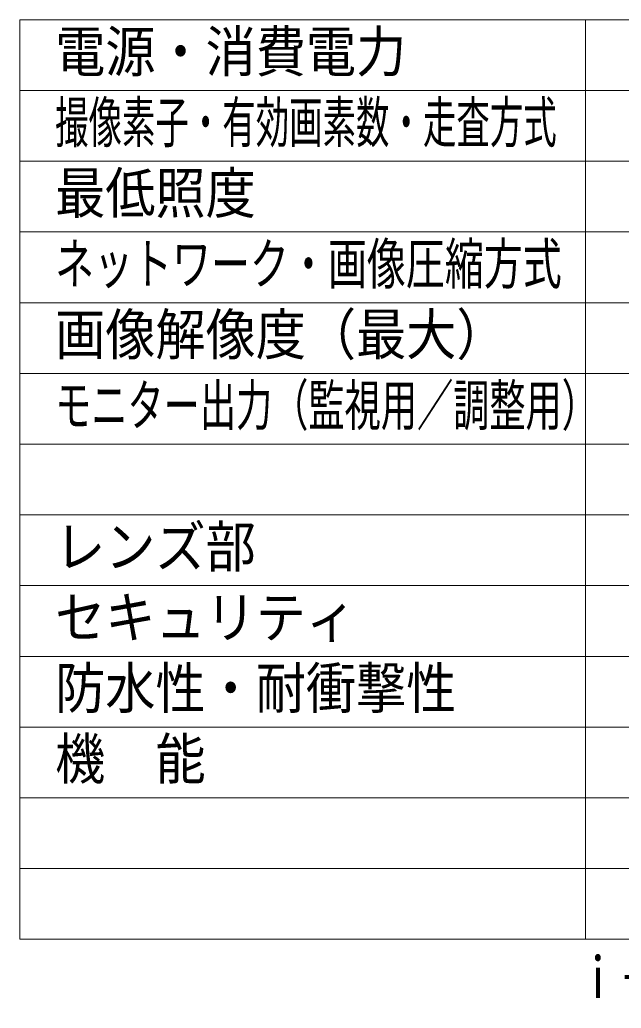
# Model space of a CAD drawing. Units: millimetres on the paper. Extents: x -63 to 65, y -59 to 60.
# Drawn here: x -62.7 to -20.1, y -59.2 to 10.6 of the extents above; entities that cross this region are included whole.
import ezdxf
from ezdxf.enums import TextEntityAlignment as Align

# ---------------------------------------------------------------- set-up
doc = ezdxf.new("R2010")
doc.units = ezdxf.units.MM
doc.layers.add('0-1_MOJI1', color=7, linetype='Continuous')
doc.layers.add('0-2_相当品', color=4, linetype='Continuous')
doc.layers.add('0-6_WAKU', color=4, linetype='Continuous', lineweight=9)
doc.styles.add('ＭＳ ゴシック', font='')
doc.styles.get('ＭＳ ゴシック').set_extended_font_data('MS Gothic')

msp = doc.modelspace()

# ---------------------------------------------------------------- linework, layer by layer
at = {"layer": '0-6_WAKU', "color": 3}
for p, q in [((-62.672, -54.361), (-62.672, 10.639)), ((-62.672, 10.639), (62.328, 10.639)), ((-22.672, -54.361), (-22.672, 10.639)), ((-62.672, -54.361), (62.328, -54.361))]:
    msp.add_line(p, q, dxfattribs=at)
at = {"layer": '0-6_WAKU'}
for p, q in [((-62.672, 5.639), (62.328, 5.639)), ((-62.672, 0.639), (62.328, 0.639)), ((-62.672, -4.361), (62.328, -4.361)), ((-62.672, -9.361), (62.328, -9.361)), ((-62.672, -14.361), (62.328, -14.361)), ((62.328, -19.361), (-62.672, -19.361)), ((62.328, -24.361), (-62.672, -24.361)), ((62.328, -29.361), (-62.672, -29.361)), ((-62.672, -34.361), (62.328, -34.361)), ((-62.672, -39.361), (62.328, -39.361)), ((-62.672, -44.361), (62.328, -44.361)), ((-62.672, -49.361), (62.328, -49.361))]:
    msp.add_line(p, q, dxfattribs=at)

# ---------------------------------------------------------------- texts
at = {"layer": '0-1_MOJI1', "style": 'ＭＳ ゴシック'}
for s, height, width, p in [('電源・消費電力', 2.889, 0.9, (-60.172, 6.084)), ('撮像素子・有効画素数・走査方式', 2.889, 0.6, (-60.172, 1.084)), ('最低照度', 2.889, 0.9, (-60.172, -3.916)), ('ネットワーク・画像圧縮方式', 2.886, 0.7, (-60.172, -8.916)), ('画像解像度（最大）', 2.889, 0.9, (-60.172, -13.916)), ('モニター出力（監視用／調整用）', 2.886, 0.65, (-60.172, -18.916)), ('レンズ部', 2.889, 0.9, (-60.172, -28.916)), ('セキュリティ', 2.889, 0.9, (-60.172, -33.916)), ('防水性・耐衝撃性', 2.889, 0.9, (-60.172, -38.916)), ('機\u3000能', 2.889, 0.9, (-60.172, -43.916))]:
    msp.add_text(s, height=height, dxfattribs=dict(at, width=width)).set_placement(p, align=Align.BOTTOM_LEFT)
at = {"layer": '0-2_相当品', "style": 'ＭＳ ゴシック', "width": 0.75}
msp.add_text('ｉ－ＰＲＯ：ＷＶ－Ｓ１５３６ＬＤＮ＋ＷＶ－ＱＰＬ５００ＷＵＸ', height=2.889, dxfattribs=at).set_placement((-23.272, -59.377), align=Align.BOTTOM_LEFT)

doc.saveas('drawing.dxf')
